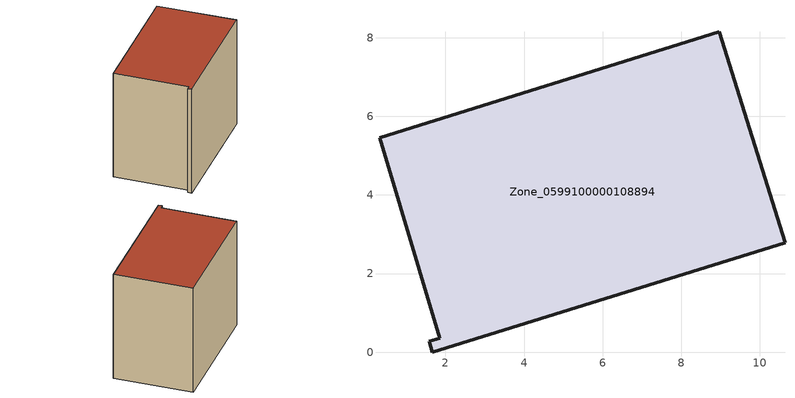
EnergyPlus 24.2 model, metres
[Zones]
Zone_0599100000108894
 floor ground (C_G): 1.58,0.27 1.85,0.35 0.32,5.45 8.97,8.15 10.64,2.79 1.67,0 z0
 wall outside (C_F): 10.64,2.79 8.97,8.15 0.32,5.45 1.85,0.35 1.58,0.27 1.67,0 10.64,2.79 z0:8.07
 roof outside (C_R): 1.85,0.35 1.58,0.27 1.67,0 10.64,2.79 8.97,8.15 0.32,5.45 z8.07
[BUILDING]
Pand.0599100000108894: North Axis=0; Terrain=City; Loads Convergence Tolerance Value=0.04; Temperature Convergence Tolerance Value=0.4; Solar Distribution=FullExterior; Maximum Number of Warmup Days=25; Minimum Number of Warmup Days=1
[Site:Location]
Rotterdam.The.Hague.AP_ZH_NLD Design_Conditions: Latitude=51.96; Longitude=4.45; Time Zone=1; Elevation=-4.5
[SITE:GROUNDTEMPERATURE:BUILDINGSURFACE]
18, 18, 18, 18, 18, 18, 18, 18, 18, 18, 18, 18
[MATERIAL] Thermal Absorptance=0.9; Solar Absorptance=0.7; Visible Absorptance=0.7
Name | Roughness | Thickness | Conductivity | Density | Specific Heat
G.TC.1975-1991 | MediumSmooth | 0.15 | 0.288461 | 540 | 1210
F.TC.1975-1991 | Rough | 0.3 | 0.230769 | 1920 | 840
R.TC.1975-1991 | MediumRough | 0.2 | 0.153846 | 1500 | 1000
[CONSTRUCTION]
C_G: G.TC.1975-1991
C_F: F.TC.1975-1991
C_R: R.TC.1975-1991
[ZONE]
Zone_0599100000108894: Type=1; Multiplier=1; Ceiling Height=Autocalculate; Volume=Autocalculate; Floor Area=autocalculate; Part of Total Floor Area=Yes
[ZONEINFILTRATION:DESIGNFLOWRATE]
Infil_Zone_0599100000108894: Zone or ZoneList or Space or SpaceList=Zone_0599100000108894; Schedule=AlwaysOn; Design Flow Rate Calculation Method=Flow/Area; Flow Rate per Floor Area=0.003; Constant Term Coefficient=1; Temperature Term Coefficient=0; Velocity Term Coefficient=0; Velocity Squared Term Coefficient=0
[HVACTEMPLATE:ZONE:IDEALLOADSAIRSYSTEM]
Zone_0599100000108894: Maximum Heating Supply Air Temperature=50; Minimum Cooling Supply Air Temperature=13; Maximum Heating Supply Air Humidity Ratio=0.0156; Minimum Cooling Supply Air Humidity Ratio=0.0077; Heating Limit=NoLimit; Cooling Limit=NoLimit; Dehumidification Control Type=ConstantSensibleHeatRatio; Cooling Sensible Heat Ratio=0.7; Dehumidification Setpoint=60; Humidification Control Type=None; Humidification Setpoint=30; Outdoor Air Method=None; Outdoor Air Flow Rate per Person=0.00944; Outdoor Air Flow Rate per Zone Floor Area=0; Outdoor Air Flow Rate per Zone=0; Demand Controlled Ventilation Type=None; Outdoor Air Economizer Type=NoEconomizer; Heat Recovery Type=None; Sensible Heat Recovery Effectiveness=0.7; Latent Heat Recovery Effectiveness=0.65
[ZONECONTROL:THERMOSTAT]
ThermostatControl_Zone_0599100000108894: Zone or ZoneList=Zone_0599100000108894; Control Type Schedule=DualSetpointControlType; Control 1=Thermostat_Zone_0599100000108894; Temperature Difference Between Cutout And Setpoint=0
[THERMOSTATSETPOINT:DUALSETPOINT]
Thermostat_Zone_0599100000108894: Heating Setpoint Temperature Schedule=HeatingSetpoint_Zone_0599100000108894; Cooling Setpoint Temperature Schedule=CoolingSetpoint_Zone_0599100000108894
[SCHEDULE:COMPACT]
HeatingSetpoint_Zone_0599100000108894: Through: 12/31, For: AllDays, Until: 24:00, 21
CoolingSetpoint_Zone_0599100000108894: Through: 12/31, For: AllDays, Until: 24:00, 24
DualSetpointControlType: Through: 12/31, For: AllDays, Until: 24:00, 4
AlwaysOn: Through: 12/31, For: AllDays, Until: 24:00, 1
